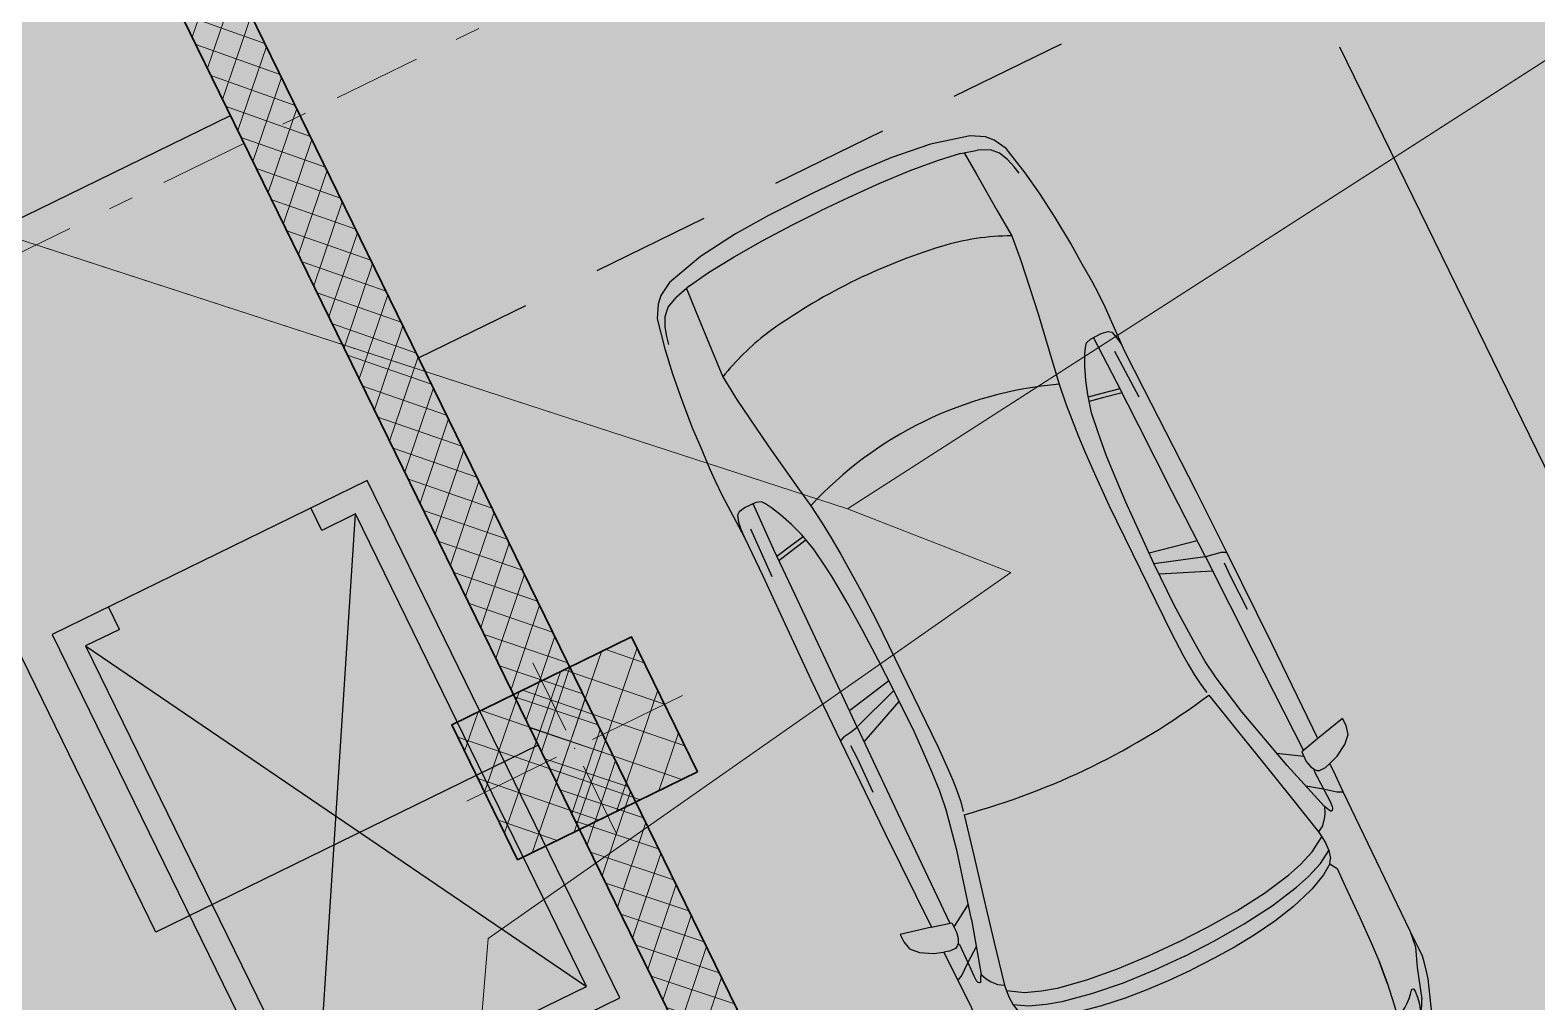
# Model space of a CAD drawing. Header units: metres. Extents: x 7511783 to 7512372, y 4692307 to 4692611.
# Drawn here: x 7511891.03 to 7511897.04, y 4692371.26 to 4692375.14 of the extents above; entities that cross this region are included whole.
import ezdxf

# ---------------------------------------------------------------- set-up
doc = ezdxf.new("R2010")
doc.units = ezdxf.units.M
doc.linetypes.add('Dot & Dashed', pattern=[670.2777624130249, 352.777767181396, -176.388883590699, 0, -141.11111164093])
doc.linetypes.add('Long Dashed', pattern=[793.7499761581425, 476.2499928474427, -317.4999833106998])
for name, color, linetype, lineweight in [('2D Drafting - General_Pen_No__42', 8, 'Continuous', 0), ('A - Fill Zone_Pen_No__102', 254, 'Continuous', 0), ('A - Fill Zone_Pen_No__176', 253, 'Continuous', 0), ('A - Muret', 7, 'Continuous', 0), ('A - Muret_Pen_No__101', 252, 'Continuous', 0), ('A - Muret_Pen_No__7', 7, 'Continuous', 0), ('A - Pllaka Themel_Pen_No__42', 8, 'Continuous', 0), ('A - Shtyllat', 7, 'Continuous', 0), ('A -Polyline_Pen_No__42', 8, 'Continuous', 0), ('A1 - Bodrumi -1', 7, 'Continuous', 0), ('bodrum 1 garazhat projekt', 7, 'Continuous', 0), ('garazhat-netw-amiri - b1', 20, 'Continuous', 0), ('Interior - Furniture _Pen_No__42', 8, 'Continuous', 0), ('Marker - Section', 7, 'Continuous', 0), ('Marker - Section_Pen_No__85', 151, 'Continuous', 0), ('Parc-Kojshi', 251, 'Continuous', 0), ('Structural - Bearing', 7, 'Continuous', 0), ('Structural - Bearing_Pen_No__20', 1, 'Continuous', 0), ('Structural - Bearing_Pen_No__21', 7, 'Continuous', 0), ('vijat rregullim', 1, 'Continuous', 0)]:
    doc.layers.add(name, color=color, linetype=linetype, lineweight=lineweight)
pattern_1 = [(44.99999999999998, (0, 0), (-68.94290863686237, 68.94290863686243), []), (135.0000000000001, (0, 0), (68.94290863686219, 68.94290863686261), [])]

# ---------------------------------------------------------------- blocks, each defined once
blk = doc.blocks.new('Slab_1', base_point=(-1850.000000000003, -20500.83600967443))
at = {"layer": 'A - Pllaka Themel_Pen_No__42', "color": 8, "linetype": 'Continuous', "lineweight": 25, "flags": 128}
blk.add_lwpolyline([(16950.00000000001, -11700.83965125988), (18650.00004897138, -11700.83965125988), (18650.00004897138, -14500.83965125989), (16950.00000000001, -14500.83965125989)], close=True, dxfattribs=at)
blk = doc.blocks.new('Wall_33', base_point=(27149.99549916007, -24950.64074474684))
at = {"layer": 'A - Muret_Pen_No__101', "linetype": 'Continuous', "lineweight": 13}
h = blk.add_hatch(dxfattribs=at)
h.set_pattern_fill('CONCRETE_BLOCK', color=252, style=0, pattern_type=2)
h.set_pattern_definition(pattern_1)
h.paths.add_polyline_path([(26899.99581397649, -24700.63728633086), (27149.9957809956, -24700.64073833176), (27150.00108528967, -19050.40592252639), (26900.00103407541, -19050.40566994095), (26900.00103407541, -19050.45601863696), (27149.99898041107, -19050.45947063786), (27149.99552841018, -19300.45943765698), (26900.00078148998, -19300.45598565608)])
h = blk.add_hatch(dxfattribs=at)
h.set_pattern_fill('CONCRETE_BLOCK', color=252, style=0, pattern_type=2)
h.set_pattern_definition(pattern_1)
h.paths.add_polyline_path([(26899.99551334998, -24950.64048098553), (27149.99551976507, -24950.64074474685), (26899.99551334998, -24950.63731584977)])
at = {"layer": 'A - Muret_Pen_No__7', "color": 7, "linetype": 'Continuous', "lineweight": 35, "flags": 128}
for points in [[(27150.00104184993, -19050.40590479135), (26900.00104185004, -19050.40566994095)], [(27149.99573401045, -24700.64074828263), (27150.00104184993, -19050.40590479135)], [(26900.00080695233, -19300.45604481404), (26899.99573401366, -24700.63722151421)], [(26899.99549916018, -24950.64050989646), (27149.99549916007, -24950.64074474684)]]:
    blk.add_lwpolyline(points, dxfattribs=at)
blk = doc.blocks.new('Column_6', base_point=(-52708.25413540502, 193336.8082159659))
at = {"layer": 'Structural - Bearing', "linetype": 'Continuous', "lineweight": 0}
h = blk.add_hatch(dxfattribs=at)
h.set_pattern_fill('CONCRETE_BLOCK', color=18, style=0, pattern_type=2)
h.set_pattern_definition([(44.99999999999998, (0, 0), (-91.92387818248316, 91.92387818248324), []), (135.0000000000001, (0, 0), (91.9238781824829, 91.92387818248349), [])])
h.paths.add_polyline_path([(-52308.25413540502, 193036.8082159659), (-52308.25413540502, 193636.8082159659), (-53108.25413540502, 193636.8082159659), (-53108.25413540502, 193036.8082159659)])
at = {"layer": 'Structural - Bearing_Pen_No__20', "color": 1, "linetype": 'Continuous', "lineweight": 0}
for p, q in [((-52708.25413540502, 193416.808215966), (-52708.25413540502, 193716.8082159659)), ((-52788.25413540502, 193336.8082159659), (-53188.25413540502, 193336.8082159659)), ((-52628.25413540502, 193336.8082159659), (-52228.25413540503, 193336.8082159659)), ((-52708.25413540502, 193256.8082159659), (-52708.25413540502, 192956.8082159659))]:
    blk.add_line(p, q, dxfattribs=at)
blk.add_point((-52708.25413540502, 193336.8082159659), dxfattribs=at)
at = {"layer": 'Structural - Bearing_Pen_No__21', "color": 7, "linetype": 'Continuous', "lineweight": 35, "flags": 128}
blk.add_lwpolyline([(-52308.25413540502, 193036.8082159659), (-52308.25413540502, 193636.8082159659), (-53108.25413540502, 193636.8082159659), (-53108.25413540502, 193036.8082159659)], close=True, dxfattribs=at)
blk = doc.blocks.new('Car 05 22')
at = {"layer": 'Interior - Furniture _Pen_No__42', "color": 8, "linetype": 'Continuous', "lineweight": 25}
for p, q in [((1961.117547741, 983.221158223), (1928.938242309, 983.221158223)), ((1928.938242309, 983.221158223), (1957.843908175, 858.0544967500001)), ((1996.903176747, 974.9060932165999), (1961.117547741, 983.221158223)), ((2026.89661068, 945.007687052), (1996.903176747, 974.9060932165999)), ((2054.5732194, 897.577022836), (2026.89661068, 945.007687052)), ((-168.2198443133, 844.6061713611999), (-251.752794228, 841.043733947)), ((-78.35772569479998, 850.6357850930001), (-168.2198443133, 844.6061713611999)), ((-24.036324899, 852.2918850640001), (-78.35772569479998, 850.6357850930001)), ((40.3182760438, 852.3336850629998), (-24.036324899, 852.2918850640001)), ((230.8030912739, 845.5192631063), (40.3182760438, 852.3336850629998)), ((165.168377873, 840.275885275), (194.733578306, 844.324685204)), ((194.733578306, 844.324685204), (230.803091274, 845.519263106)), ((400.0158099590001, 847.596806379), (230.8030912739, 845.5192631063)), ((590.7241636140001, 851.6786068920001), (400.0158099590001, 847.596806379)), ((856.5325990199999, 856.169707455), (590.7241636140001, 851.6786068920001)), ((1129.8609284, 858.5331077519999), (856.5325990199999, 856.169707455)), ((1129.8609284, 858.5331077519999), (1120.69723063, 838.160005195)), ((1536.1071561, 860.3802508980001), (1129.8609284, 858.5331077519999)), ((1957.843908175, 858.0544967500001), (1536.1071561, 860.3802508980001)), ((1957.84390817, 858.0544967500001), (1977.22141076, 777.427813481)), ((2067.91700908, 857.6794056350001), (2054.5732194, 897.577022836)), ((2119.91703998, 857.4374531180001), (2067.91700908, 857.6794056350001)), ((2075.28112592, 835.6608695470001), (2067.91700908, 857.6794056350001)), ((2193.165590015, 856.4504063259001), (2119.91703998, 857.4374531180001)), ((2182.27381684, 834.081841238), (2193.16559002, 856.4504063260001)), ((2808.01466132, 852.5547640039999), (2193.165590015, 856.4504063259001)), ((2855.711363900001, 852.6327640009998), (2808.01466132, 852.5547640039999)), ((2808.01466132, 852.5547640039999), (2876.86636504, 843.317264394)), ((2891.44016583, 852.5287640049999), (2855.711363900001, 852.6327640009998)), ((2876.86636504, 843.317264394), (2954.16376923, 813.731165643)), ((2922.51356751, 852.034364026), (2891.44016583, 852.5287640049999)), ((2945.17226874, 849.4061641369999), (2922.51356751, 852.034364026)), ((2989.61447115, 839.6482645490003), (2945.17226874, 849.4061641369999)), ((-585.227090103, 801.027979058), (-706.3378894982, 775.7872218095)), ((-483.1389679684001, 817.2581826864), (-585.227090103, 801.027979058)), ((-372.3345973750002, 830.229933465), (-483.1389679684001, 817.2581826864)), ((-251.752794228, 841.043733947), (-372.3345973750002, 830.229933465)), ((124.560977278, 791.3967861309999), (129.0398444, 820.4687779309999)), ((125.693926866, 743.8968737240001), (124.560977278, 791.3967861309999)), ((129.0398444, 820.4687779309999), (138.886242882, 832.3883788069998)), ((138.886242882, 832.3883788069998), (165.168377873, 840.275885275)), ((210.873013229, 809.2317387879999), (418.0703055720001, 816.1926024380003)), ((1115.14443198, 808.948201529), (1108.59023357, 773.98329714)), ((1119.51383092, 833.2672045809999), (1115.14443198, 808.948201529)), ((1120.16623076, 836.3248049650001), (1119.51383092, 833.2672045809999)), ((1120.69723063, 838.160005195), (1120.16623076, 836.3248049650001)), ((1162.63563846, 830.4777734580001), (1220.13025657, 829.0713745190002)), ((1220.13025657, 829.0713745190002), (1369.65750367, 831.489072695)), ((1537.61805657, 780.025611521), (1974.99295641, 786.0764425990001)), ((2019.59119012, 777.427813481), (2044.48611622, 783.069509224)), ((2044.48611622, 783.069509224), (2063.35562216, 792.2740022800001)), ((2063.35562216, 792.2740022800001), (2070.42572439, 799.8521965630001)), ((2068.68333559, 787.696981005), (2065.39356605, 794.4584027669999)), ((2068.68333559, 787.696981005), (2148.02030692, 790.4828861469999)), ((2070.42572439, 799.8521965630001), (2075.2191259, 809.3983893609999)), ((2075.2191259, 809.3983893609999), (2075.28112592, 835.6608695470001)), ((2106.51930118, 732.1586113790001), (2148.02030692, 790.4828861469999)), ((2148.02030692, 790.4828861469999), (2166.81146925, 813.814537484)), ((2148.02030692, 790.4828861469999), (2205.61920777, 792.204186117)), ((2166.81146925, 813.814537484), (2182.27381684, 834.081841238)), ((2205.61920777, 792.204186117), (2227.21980808, 791.0038861380001)), ((2227.21980808, 791.0038861380001), (2232.61990816, 790.029986155)), ((2232.61990816, 790.029986155), (2237.93539134, 787.2871225249999)), ((2240.81890828, 784.03918626), (2237.93539134, 787.2871225249999)), ((2240.85090828, 780.5209863219999), (2240.81890828, 784.03918626)), ((2904.11849592, 832.8863289209997), (2905.06820589, 832.8379901159999)), ((2954.16376923, 813.731165643), (3075.78877375, 774.6896785450001)), ((3013.55027244, 833.064864827), (2989.61447115, 839.6482645490003)), ((3154.26138006, 782.5577669589998), (3013.55027244, 833.064864827)), ((3235.883818752, 747.6101556219), (3154.26138006, 782.5577669589998)), ((-757.6903274910002, 747.022066986), (-784.8200333720001, 721.8124613509999)), ((-706.3378894982, 775.7872218095), (-757.6903274910002, 747.022066986)), ((-701.0941271610001, 743.2591195180001), (-729.425104913, 716.3992494200002)), ((-664.8727541800001, 760.961322365), (-701.0941271610001, 743.2591195180001)), ((-626.571782751, 772.4860242179999), (-664.8727541800001, 760.961322365)), ((-594.8871138119998, 778.4895580349998), (-626.571782751, 772.4860242179999)), ((327.3887276080001, 761.920895626), (125.394377448, 756.455747737)), ((132.429139117, 722.8048827370001), (125.693926866, 743.8968737240001)), ((146.670770152, 710.6062742990001), (132.429139117, 722.8048827370001)), ((521.9507803269998, 764.6728959719999), (327.3887276080001, 761.920895626)), ((355.2943663540001, 762.315609428), (339.1227247570001, 683.1192857359999)), ((373.4006373970002, 762.5717151969999), (357.2289958010001, 683.375391506)), ((813.627009446, 769.327996556), (521.9507803269998, 764.6728959719999)), ((1108.59023357, 773.98329714), (813.627009446, 769.327996556)), ((1036.25651944, 772.8416796290002), (996.5002997029998, 578.7916468290002)), ((1041.96657906, 578.0240872360001), (1107.56627095, 773.967136299)), ((1173.32542975, 774.895061201), (1090.33970038, 577.89253068)), ((1108.59023357, 773.98329714), (1537.61805657, 780.025947399)), ((1939.15395607, 686.22492547), (1995.917261, 777.427813481)), ((1977.22141076, 777.427813481), (2019.59119012, 777.427813481)), ((2000.39650233, 701.591770694), (2213.53100788, 762.9814866290001)), ((2226.59190807, 769.8777067159999), (2213.53100788, 762.9814866290001)), ((2213.53100788, 762.9814866290001), (2238.34670825, 752.240186817)), ((2234.36910819, 773.9630864369999), (2226.59190807, 769.8828865080001)), ((2238.46067648, 776.864360243), (2234.36910819, 773.9630864369999)), ((2238.34670825, 752.240186817), (2258.53170854, 739.717487037)), ((2238.46067648, 776.864360243), (2240.85090828, 780.5209863219999)), ((2258.53170854, 739.717487037), (2269.0398087, 731.086787188)), ((2269.0398087, 731.086787188), (2278.83550884, 721.965087348)), ((3022.47491973, 758.305686711), (3023.66221975, 762.4851866380001)), ((3024.49924208, 753.7186598590001), (3022.47491973, 758.305686711)), ((3023.66221975, 762.4851866380001), (3034.64521991, 765.0503865930001)), ((3037.91041996, 743.452886971), (3024.49924208, 753.7186598590001)), ((3034.64521991, 765.0503865930001), (3046.93432009, 763.817386614)), ((3050.61522015, 730.6688871950001), (3037.91041996, 743.452886971)), ((3046.93432009, 763.817386614), (3060.9451203, 762.9292866300001)), ((3064.50712035, 714.6457874760001), (3050.61522015, 730.6688871950001)), ((3060.9451203, 762.9292866300001), (3089.85712072, 757.3861867269998)), ((3100.48402088, 763.1120866269999), (3075.78877375, 774.6896785450001)), ((3089.85712072, 757.3861867269998), (3108.43932099, 751.4304868319999)), ((3114.13862108, 753.3111867989999), (3100.48402088, 763.1120866269999)), ((3108.43932099, 751.4304868319999), (3122.8656212, 746.4359869189999)), ((3122.8656212, 746.4359869189999), (3114.13862108, 753.3111867989999)), ((3170.0706946, 726.5554905960001), (3122.8656212, 746.4359869189999)), ((3211.69204952, 701.0151137130001), (3170.0706946, 726.5554905960001)), ((3269.07948628, 728.3294692490001), (3235.883818752, 747.6101556219)), ((3298.56678787, 705.6390702070001), (3269.07948628, 728.3294692490001)), ((-815.0478655078, 667.7598955197002), (-855.0523550635, 511.0116477078998)), ((-784.8200333720001, 721.8124613509999), (-815.0478655078, 667.7598955197002)), ((-768.2719792499998, 602.2788720830002), (-750.577082573, 669.7773949330001)), ((-729.425104913, 716.3992494200002), (-750.577082573, 669.7773949330001)), ((171.252864179, 696.6287725440001), (146.670770152, 710.6062742990001)), ((212.566754139, 676.5412700230002), (171.252864179, 696.6287725440001)), ((266.3151410770001, 654.566867265), (212.566754139, 676.5412700230002)), ((339.1227247570001, 683.1192857359999), (329.5580559370001, 633.8673348859999)), ((357.2289958010001, 683.375391506), (346.76505809, 629.492778784)), ((2000.39650233, 701.591770694), (1730.35620914, 633.8338533080002)), ((2122.045506540001, 659.9572884350001), (2293.79610906, 697.6509877739999)), ((2278.83550884, 721.965087348), (2293.79610906, 697.6509877739999)), ((2293.79610906, 697.6509877739999), (2317.1870094, 700.7385877199999)), ((2293.79610906, 697.6386630720001), (2293.79610906, 697.6509877739999)), ((2317.1870094, 700.7385877199999), (2345.74280982, 702.7498876850001)), ((2355.134199750001, 639.912801441), (2317.1870094, 700.7385877199999)), ((2345.74280982, 702.7498876850001), (2378.929310310001, 702.0184876970001)), ((2410.10490185, 649.1086815510001), (2378.929310310001, 702.0184876970001)), ((2378.929310310001, 702.0184876970001), (2410.57231077, 694.2028878339999)), ((2410.57231077, 694.2028878339999), (2410.58631694, 694.1782473540001)), ((2428.73881104, 681.7061880529999), (2410.57231077, 694.2028878339999)), ((2428.73881104, 681.7061880529999), (2457.25830016, 700.035535323)), ((2428.77597173, 681.700745325), (2428.73881104, 681.7061880529999)), ((2428.77597173, 681.700745325), (2456.66545813, 639.8418234830003)), ((2457.25830016, 700.035535323), (2535.4819126, 697.9905877680001)), ((2535.422612600001, 697.9916562040003), (2673.21491462, 695.5089878119999)), ((2535.46586986, 697.9894090810001), (2535.4819126, 697.988971943)), ((2673.21491462, 695.5089878119999), (2787.200816290001, 691.4809878819998)), ((2787.200816290001, 691.4809878819998), (2868.415817480001, 687.223087957)), ((2868.395882330001, 687.22488671), (2959.72331881, 678.984388101)), ((2959.72331881, 678.984388101), (2868.415817480001, 687.1969879569999)), ((2959.72331881, 678.984388101), (3047.2313201, 666.2002883250001)), ((3047.20992906, 666.2041971140001), (3100.00912087, 656.556188494)), ((3076.97452053, 697.807687771), (3064.50712035, 714.6457874760001)), ((3100.00912087, 656.556188494), (3076.97452053, 697.807687771)), ((3254.25934432, 663.1775183300001), (3211.69204952, 701.0151137130001)), ((3301.867263790001, 602.80900872), (3254.25934432, 663.1775183300001)), ((3337.33388997, 663.3806719909999), (3298.56678787, 705.6390702070001)), ((3374.49419199, 603.583974516), (3337.33388997, 663.3806719909999)), ((-768.2719792499998, 602.2788720830002), (-782.764796709, 510.0106247469999)), ((-764.3441764490001, 617.261773195), (-665.728145997, 623.9546285630003)), ((-665.728145997, 623.9546285630003), (-500.877431885, 634.180288886)), ((-500.877431885, 634.180288886), (-383.0238853850001, 641.9613403830001)), ((-383.0238853850001, 641.9613403830001), (-274.220886173, 631.318400078)), ((-274.220886173, 631.318400078), (-56.404854203, 600.536895199)), ((319.4903281550001, 636.426864989), (266.3151410770001, 654.566867265)), ((392.7088835140001, 617.8124267930001), (319.4903281550001, 636.426864989)), ((474.8166917820001, 607.1053878569999), (392.7088835140001, 617.8124267930001)), ((521.3449804749999, 601.6186871690002), (474.8166917820001, 607.1053878569999)), ((1730.35620914, 633.8338533080002), (1562.00595611, 600.596478384)), ((1779.61280153, 581.7538898049997), (1952.84760406, 621.338789111)), ((1952.84760406, 621.338789111), (2122.045506540001, 659.9572884350001)), ((2379.77420337, 575.387091212), (2355.13301598, 639.9159014410001)), ((2436.02871163, 583.2244924540001), (2410.10490185, 649.1086815510001)), ((2456.66545813, 639.8418234830003), (2487.236391870001, 574.2621729599999)), ((3152.92075342, 553.873393456), (3100.00912087, 656.556188494)), ((3301.867263790001, 602.80900872), (3346.015513130001, 501.4217980699999)), ((3418.40079436, 512.7439783509999), (3374.49419199, 603.583974516)), ((-56.404854203, 600.536895199), (145.941775497, 566.5900898169999)), ((145.941775497, 566.5900898169999), (233.261172115, 552.312592089)), ((233.261172115, 552.312592089), (315.3092800730001, 541.359190513)), ((569.9935686519999, 596.8381865689998), (521.3449804749999, 601.6186871690002)), ((652.59274858, 590.9845858339997), (569.9935686519999, 596.8381865689998)), ((772.8388193580001, 584.9903850819998), (652.59274858, 590.9845858339997)), ((907.2666866909999, 580.298084493), (772.8388193580001, 584.9903850819998)), ((1041.96657906, 578.0240872360001), (907.2666866909999, 580.298084493)), ((1227.79815085, 577.5186957939999), (1041.96657906, 578.0240872360001)), ((1316.09897866, 580.475793563), (1227.79815085, 577.5186957939999)), ((1403.02450604, 584.4121905939998), (1316.09897866, 580.475793563)), ((1483.8761315, 590.1361862749999), (1403.02450604, 584.4121905939998)), ((1562.00595611, 600.596478384), (1483.8761315, 590.1361862749999)), ((1610.72419049, 544.0665862469999), (1779.61280153, 581.7538898049997)), ((2397.334105950001, 514.2584815219999), (2379.77250853, 575.3929912130001)), ((2453.63941421, 521.616582688), (2436.02871163, 583.2244924540001)), ((2487.236391870001, 574.2621729599999), (2491.79934275, 562.0052962960001)), ((2491.79994982, 562.0052962960001), (2517.90263133, 477.034766618)), ((3189.62073735, 475.569766106), (3152.92075342, 553.873393456)), ((-855.0523550635, 511.0116477078998), (-874.6778528530002, 344.9579771100001)), ((-782.7621654889999, 510.027376359), (-794.5333543099999, 390.6265818930001)), ((315.2936019620001, 541.3606176840001), (384.2945810830001, 535.0794906230001)), ((384.2815104790001, 535.080362318), (454.174320738, 530.4191213629999)), ((454.170282107, 530.4193907049998), (526.242583163, 526.2868907769997)), ((526.2331313149998, 526.2873073839999), (627.7018846490002, 521.814890855)), ((627.698546207, 521.8149872519999), (756.75876515, 518.0884218199999)), ((756.75876515, 518.0884218199999), (1322.62824821, 518.052230308)), ((1322.62824821, 518.052230308), (1420.49779626, 521.652890858)), ((1420.49066257, 521.652523245), (1466.64156934, 524.030772681)), ((1466.62639694, 524.0299908169999), (1510.87647584, 527.594696836)), ((1510.85529759, 527.5929907539999), (1554.25309822, 533.0576906580001)), ((1554.25309822, 533.0576906580001), (1596.82961355, 540.969674969)), ((1597.28918852, 541.1774857889999), (1596.65116701, 540.8889849259999)), ((2419.31580918, 395.7362626700001), (2397.33316008, 514.2635815229997)), ((2477.61661773, 401.0764635800001), (2453.63941421, 521.616582688)), ((3346.015513130001, 501.4217980699999), (3374.297465860001, 419.557472908)), ((3457.47689648, 393.0984834030001), (3418.40079436, 512.7439783509999)), ((2517.90263133, 477.034766618), (2537.54372273, 384.0810341510001)), ((3199.39883308, 466.7584630290001), (3189.62073735, 475.569766106)), ((3220.69886845, 454.388540188), (3199.39883308, 466.7584630290001)), ((3256.10680826, 439.2417534179999), (3220.67662376, 454.4014587129999)), ((3288.390194130001, 425.101248479), (3256.10680826, 439.2417534179999)), ((3319.36158057, 408.41284265), (3288.390194130001, 425.101248479)), ((-794.5333543099999, 390.6265818930001), (-802.4328468090001, 258.715288008)), ((2433.73206705, 266.091642182), (2419.31580918, 395.7362626700001)), ((2493.88922012, 269.050242651), (2477.61661773, 401.0764635800001)), ((2537.54372273, 384.0810341510001), (2551.45611664, 285.6281997640001)), ((3353.46269085, 384.2512837760001), (3319.36158057, 408.41284265)), ((3321.23357975, 370.497229407), (3320.99727986, 362.132926485)), ((3320.99727986, 362.132926485), (3338.31527228, 276.8564967000001)), ((3324.654278260001, 377.297531782), (3321.23357975, 370.497229407)), ((3328.30797666, 379.591332583), (3324.654278260001, 377.297531782)), ((3338.468372210001, 379.4523325350001), (3328.30797666, 379.591332583)), ((3363.640761200001, 357.811724976), (3338.468372210001, 379.4523325350001)), ((3377.182392130001, 359.9734848010001), (3353.46269085, 384.2512837760001)), ((3391.09039087, 344.247647689), (3374.297465860001, 419.557472908)), ((3468.34279707, 330.9338860280001), (3457.47689648, 393.0984834030001)), ((-874.6778528530002, 344.9579771100001), (-882.944054645, 194.680643518)), ((3396.66521323, 315.8049103040001), (3363.640761200001, 357.811724976)), ((3391.09039087, 344.247647689), (3377.182392130001, 359.9734848010001)), ((3408.0703938, 289.3779877820001), (3396.66521323, 315.8049103040001)), ((3474.4914974, 263.721088865), (3468.34279707, 330.9338860280001)), ((-802.4328468090001, 258.715288008), (-806.8131426489999, 124.936494209)), ((2441.61713002, 131.955220918), (2433.73181129, 266.093942182)), ((2503.10292147, 133.173421111), (2493.88922012, 269.050242651)), ((2551.45611664, 285.6281997640001), (2559.71041303, 193.693567653)), ((3338.31527228, 276.8564967000001), (3351.882966340001, 172.661960307)), ((3408.0703938, 289.3779877820001), (3413.77629411, 267.259988716)), ((3413.77548775, 267.2641933500001), (3418.45445829, 242.866384828)), ((3418.452194370001, 242.878189745), (3424.044894670001, 200.723791525)), ((3478.33319761, 199.917191559), (3474.4914974, 263.721088865)), ((-882.944054645, 194.680643518), (-885.3767076889999, 0)), ((2559.71041303, 193.693567653), (2564.38081099, 101.185635342)), ((3424.044894670001, 200.723791525), (3427.72848251, 152.023715234)), ((3479.35651311, 164.9481933352), (3478.33319761, 199.917191559)), ((-806.8131426489999, 124.936494209), (-808.0470753050001, 0)), ((2444.0197128, -0.0273000043277), (2441.61701245, 131.957220918)), ((2506.01959488, -3.86e-13), (2503.10292147, 133.173421111)), ((3351.882966340001, 172.661960307), (3358.343763510001, 75.87012649980001)), ((3432.36383112, 39.98011396419999), (3427.72848251, 152.023715234)), ((3489.519598210001, 164.9481933352), (3479.35651311, 164.9481933352)), ((3489.519598210001, -164.9481933352), (3489.519598210001, 164.9481933352)), ((2564.38081099, 101.185635342), (2566.01761027, -0.00610000213065)), ((3353.95786543, 27.8932505984), (3358.343763510001, 75.87012649980001)), ((-885.3767076889999, 0), (-882.944054645, -194.680643518)), ((-806.8131426489999, -124.936494209), (-808.0470753050001, 1.477e-13)), ((2444.0197128, 0.0273000043271), (2441.61701245, -131.957220918)), ((2564.38081099, -101.185635342), (2566.01761027, 0.00610000212997)), ((3353.95786543, 27.8932505984), (3353.95786543, -0.7649002671629999)), ((3353.95786543, -27.8932505984), (3353.95786543, 0.7649002671619999)), ((3370.89075802, 11.74110410089999), (3370.32315827, -0.7649002671629999)), ((3370.89075802, -11.74110410089999), (3370.32315827, 0.7649002671619999)), ((3372.49235732, 23.6550082622), (3370.89075802, 11.74110410089999)), ((3376.267285060001, 38.99395092400001), (3372.49235732, 23.6550082622)), ((3381.98685317, 46.5714162664), (3376.267285060001, 38.99395092400001)), ((3386.21005132, 48.3522168884), (3381.98685317, 46.5714162664)), ((3386.21005132, 48.3522168884), (3394.28954778, 48.3522168884)), ((3398.51284593, 46.5714162664), (3394.28954778, 48.3522168884)), ((3404.23226311, 38.99375151340001), (3398.51284593, 46.5714162664)), ((3404.23226311, 38.99375151340001), (3408.00714178, 23.6550082622)), ((3408.00714178, 23.6550082622), (3409.766541010001, 8.055102813469999)), ((3409.766541010001, 8.055102813469999), (3409.766541010001, -4.961e-13)), ((3431.76949509, 57.3729975776), (3431.76949509, 56.7710829698)), ((3432.04453126, -0.0109000038072), (3432.36383112, 39.98011396419999)), ((3432.04453126, 0.0109000038063), (3432.36383112, -39.98011396419999)), ((2506.01959488, -2.78e-13), (2503.10292147, -133.173421111)), ((3353.95786543, -27.8932505984), (3358.343763510001, -75.87012649980001)), ((3372.49235732, -23.6550082622), (3370.89075802, -11.74110410089999)), ((3376.267285060001, -38.99395092400001), (3372.49235732, -23.6550082622)), ((3381.98685317, -46.5714162664), (3376.267285060001, -38.99395092400001)), ((3386.21005132, -48.3522168884), (3381.98685317, -46.5714162664)), ((3386.21005132, -48.3522168884), (3394.28954778, -48.3522168884)), ((3398.51284593, -46.5714162664), (3394.28954778, -48.3522168884)), ((3404.23226311, -38.99375151340001), (3398.51284593, -46.5714162664)), ((3404.23226311, -38.99375151340001), (3408.00714178, -23.6550082622)), ((3408.00714178, -23.6550082622), (3409.766541010001, -8.055102813469999)), ((3409.766541010001, -8.055102813469999), (3409.766541010001, -3.892e-13)), ((3432.36383112, -39.98011396419999), (3427.72848251, -152.023715234)), ((3431.76949509, -57.3729975776), (3431.76949509, -56.7710829698)), ((2559.71041303, -193.693567653), (2564.38081099, -101.185635342)), ((3351.882966340001, -172.661960307), (3358.343763510001, -75.87012649980001)), ((-802.4328468090001, -258.715288008), (-806.8131426489999, -124.936494209)), ((2441.61713002, -131.955220918), (2433.73181129, -266.093942182)), ((2503.10292147, -133.173421111), (2493.88922012, -269.050242651)), ((3338.31527228, -276.8564967000001), (3351.882966340001, -172.661960307)), ((3424.044894670001, -200.723791525), (3427.72848251, -152.023715234)), ((3478.33319761, -199.917191559), (3479.35651311, -164.9481933352)), ((3479.35651311, -164.9481933352), (3489.519598210001, -164.9481933352)), ((-882.944054645, -194.680643518), (-874.6778528530002, -344.9579771100001)), ((2551.45611664, -285.6281997640001), (2559.71041303, -193.693567653)), ((3418.452194370001, -242.878189745), (3424.044894670001, -200.723791525)), ((3474.4914974, -263.721088865), (3478.33319761, -199.917191559)), ((-794.5333543099999, -390.6265818930001), (-802.4328468090001, -258.715288008)), ((2433.73206705, -266.091642182), (2419.31580918, -395.7362626700001)), ((2493.88922012, -269.050242651), (2477.61661773, -401.0764635800001)), ((2537.54372273, -384.0810341510001), (2551.45611664, -285.6281997640001)), ((3320.99727986, -362.132926485), (3338.31527228, -276.8564967000001)), ((3408.0703938, -289.3779877820001), (3396.66521323, -315.8049103040001)), ((3408.0703938, -289.3779877820001), (3413.77629411, -267.259988716)), ((3413.77548775, -267.2641933500001), (3418.45445829, -242.866384828)), ((3468.34279707, -330.9338860280001), (3474.4914974, -263.721088865)), ((-874.6778528530002, -344.9579771100001), (-855.0523550635, -511.0116477078998)), ((3363.640761200001, -357.811724976), (3338.468372210001, -379.4523325350001)), ((3377.182392130001, -359.9734848010001), (3353.46269085, -384.2512837760001)), ((3396.66521323, -315.8049103040001), (3363.640761200001, -357.811724976)), ((3391.09039087, -344.247647689), (3374.297465860001, -419.557472908)), ((3391.09039087, -344.247647689), (3377.182392130001, -359.9734848010001)), ((3457.47689648, -393.0984834030001), (3468.34279707, -330.9338860280001)), ((-782.7621654889999, -510.027376359), (-794.5333543099999, -390.6265818930001)), ((2419.31580918, -395.7362626700001), (2397.33316008, -514.2635815229997)), ((2477.61661773, -401.0764635800001), (2453.63941421, -521.616582688)), ((2517.90263133, -477.034766618), (2537.54372273, -384.0810341510001)), ((3319.36158057, -408.41284265), (3288.390194130001, -425.101248479)), ((3353.46269085, -384.2512837760001), (3319.36158057, -408.41284265)), ((3321.23357975, -370.497229407), (3320.99727986, -362.132926485)), ((3324.654278260001, -377.297531782), (3321.23357975, -370.497229407)), ((3328.30797666, -379.591332583), (3324.654278260001, -377.297531782)), ((3338.468372210001, -379.4523325350001), (3328.30797666, -379.591332583)), ((3346.015513130001, -501.4217980699999), (3374.297465860001, -419.557472908)), ((3418.40079436, -512.7439783509999), (3457.47689648, -393.0984834030001)), ((2491.79994982, -562.0052962960001), (2517.90263133, -477.034766618)), ((3189.62073735, -475.569766106), (3152.92075342, -553.873393456)), ((3199.39883308, -466.7584630290001), (3189.62073735, -475.569766106)), ((3220.69886845, -454.388540188), (3199.39883308, -466.7584630290001)), ((3256.10680826, -439.2417534179999), (3220.67662376, -454.4014587129999)), ((3288.390194130001, -425.101248479), (3256.10680826, -439.2417534179999)), ((-855.0523550635, -511.0116477078998), (-815.0478655078, -667.7598955197002)), ((-768.2719792499998, -602.2788720830002), (-782.764796709, -510.0106247469999)), ((233.261172115, -552.312592089), (315.3092800730001, -541.359190513)), ((315.2936019620001, -541.3606176840001), (384.2945810830001, -535.0794906230001)), ((384.2815104790001, -535.080362318), (454.174320738, -530.4191213629999)), ((454.170282107, -530.4193907049998), (526.242583163, -526.2868907769997)), ((526.2331313149998, -526.2873073839999), (627.7018846490002, -521.814890855)), ((627.698546207, -521.8149872519999), (756.75876515, -518.0884218199999)), ((756.75876515, -518.0884218199999), (1322.62824821, -518.052230308)), ((1322.62824821, -518.052230308), (1420.49779626, -521.652890858)), ((1420.49066257, -521.652523245), (1466.64156934, -524.030772681)), ((1466.62639694, -524.0299908169999), (1510.87647584, -527.594696836)), ((1510.85529759, -527.5929907539999), (1554.25309822, -533.0576906580001)), ((1554.25309822, -533.0576906580001), (1596.82961355, -540.969674969)), ((1597.28918852, -541.1774857889999), (1596.65116701, -540.8889849259999)), ((2397.334105950001, -514.2584815219999), (2379.77250853, -575.3929912130001)), ((2453.63941421, -521.616582688), (2436.02871163, -583.2244924540001)), ((3301.867263790001, -602.80900872), (3346.015513130001, -501.4217980699999)), ((3374.49419199, -603.583974516), (3418.40079436, -512.7439783509999)), ((-274.220886173, -631.318400078), (-56.404854203, -600.536895199)), ((-56.404854203, -600.536895199), (145.941775497, -566.5900898169999)), ((145.941775497, -566.5900898169999), (233.261172115, -552.312592089)), ((521.3449804749999, -601.6186871690002), (474.8166917820001, -607.1053878569999)), ((569.9935686519999, -596.8381865689998), (521.3449804749999, -601.6186871690002)), ((652.59274858, -590.9845858339997), (569.9935686519999, -596.8381865689998)), ((772.8388193580001, -584.9903850819998), (652.59274858, -590.9845858339997)), ((907.2666866909999, -580.298084493), (772.8388193580001, -584.9903850819998)), ((1041.96657906, -578.0240872360001), (907.2666866909999, -580.298084493)), ((1036.25651944, -772.8416796290002), (996.5002997029998, -578.7916468290002)), ((1227.79815085, -577.5186957939999), (1041.96657906, -578.0240872360001)), ((1041.96657906, -578.0240872360001), (1107.56627095, -773.967136299)), ((1173.32542975, -774.895061201), (1090.33970038, -577.89253068)), ((1316.09897866, -580.475793563), (1227.79815085, -577.5186957939999)), ((1403.02450604, -584.4121905939998), (1316.09897866, -580.475793563)), ((1483.8761315, -590.1361862749999), (1403.02450604, -584.4121905939998)), ((1562.00595611, -600.596478384), (1483.8761315, -590.1361862749999)), ((1730.35620914, -633.8338533080002), (1562.00595611, -600.596478384)), ((1610.72419049, -544.0665862469999), (1779.61280153, -581.7538898049997)), ((1779.61280153, -581.7538898049997), (1952.84760406, -621.338789111)), ((2379.77420337, -575.387091212), (2355.13301598, -639.9159014410001)), ((2436.02871163, -583.2244924540001), (2410.10490185, -649.1086815510001)), ((2456.66545813, -639.8418234830003), (2487.236391870001, -574.2621729599999)), ((2487.236391870001, -574.2621729599999), (2491.79934275, -562.0052962960001)), ((3152.92075342, -553.873393456), (3100.00912087, -656.556188494)), ((-768.2719792499998, -602.2788720830002), (-750.577082573, -669.7773949330001)), ((-764.3441764490001, -617.261773195), (-665.728145997, -623.9546285630003)), ((-665.728145997, -623.9546285630003), (-500.877431885, -634.180288886)), ((-500.877431885, -634.180288886), (-383.0238853850001, -641.9613403830001)), ((-383.0238853850001, -641.9613403830001), (-274.220886173, -631.318400078)), ((266.3151410770001, -654.566867265), (212.566754139, -676.5412700230002)), ((319.4903281550001, -636.426864989), (266.3151410770001, -654.566867265)), ((392.7088835140001, -617.8124267930001), (319.4903281550001, -636.426864989)), ((339.1227247570001, -683.1192857359999), (329.5580559370001, -633.8673348859999)), ((357.2289958010001, -683.375391506), (346.76505809, -629.492778784)), ((474.8166917820001, -607.1053878569999), (392.7088835140001, -617.8124267930001)), ((2000.39650233, -701.591770694), (1730.35620914, -633.8338533080002)), ((1952.84760406, -621.338789111), (2122.045506540001, -659.9572884350001)), ((2122.045506540001, -659.9572884350001), (2293.79610906, -697.6509877739999)), ((2355.134199750001, -639.912801441), (2317.1870094, -700.7385877199999)), ((2410.10490185, -649.1086815510001), (2378.929310310001, -702.0184876970001)), ((2428.77597173, -681.700745325), (2456.66545813, -639.8418234830003)), ((3047.20992906, -666.2041971140001), (3100.00912087, -656.556188494)), ((3100.00912087, -656.556188494), (3076.97452053, -697.807687771)), ((3301.867263790001, -602.80900872), (3254.25934432, -663.1775183300001)), ((3337.33388997, -663.3806719909999), (3374.49419199, -603.583974516)), ((-815.0478655078, -667.7598955197002), (-784.8200333720001, -721.8124613509999)), ((-784.8200333720001, -721.8124613509999), (-757.6903274910002, -747.022066986)), ((-729.425104913, -716.3992494200002), (-750.577082573, -669.7773949330001)), ((-701.0941271610001, -743.2591195180001), (-729.425104913, -716.3992494200002)), ((146.670770152, -710.6062742990001), (132.429139117, -722.8048827370001)), ((171.252864179, -696.6287725440001), (146.670770152, -710.6062742990001)), ((212.566754139, -676.5412700230002), (171.252864179, -696.6287725440001)), ((355.2943663540001, -762.315609428), (339.1227247570001, -683.1192857359999)), ((373.4006373970002, -762.5717151969999), (357.2289958010001, -683.375391506)), ((1939.15395607, -686.22492547), (1995.917261, -777.427813481)), ((2000.39650233, -701.591770694), (2213.53100788, -762.9814866290001)), ((2269.0398087, -731.086787188), (2278.83550884, -721.965087348)), ((2278.83550884, -721.965087348), (2293.79610906, -697.6509877739999)), ((2293.79610906, -697.6386630720001), (2293.79610906, -697.6509877739999)), ((2293.79610906, -697.6509877739999), (2317.1870094, -700.7385877199999)), ((2317.1870094, -700.7385877199999), (2345.74280982, -702.7498876850001)), ((2345.74280982, -702.7498876850001), (2378.929310310001, -702.0184876970001)), ((2378.929310310001, -702.0184876970001), (2410.57231077, -694.2028878339999)), ((2428.73881104, -681.7061880529999), (2410.57231077, -694.2028878339999)), ((2410.57231077, -694.2028878339999), (2410.58631694, -694.1782473540001)), ((2428.77597173, -681.700745325), (2428.73881104, -681.7061880529999)), ((2428.73881104, -681.7061880529999), (2457.25830016, -700.035535323)), ((2457.25830016, -700.035535323), (2535.4819126, -697.9905877680001)), ((2535.422612600001, -697.9916562040003), (2673.21491462, -695.5089878119999)), ((2535.46586986, -697.9894090810001), (2535.4819126, -697.988971943)), ((2673.21491462, -695.5089878119999), (2787.200816290001, -691.4809878819998)), ((2787.200816290001, -691.4809878819998), (2868.415817480001, -687.223087957)), ((2868.395882330001, -687.22488671), (2959.72331881, -678.984388101)), ((2959.72331881, -678.984388101), (2868.415817480001, -687.1969879569999)), ((2959.72331881, -678.984388101), (3047.2313201, -666.2002883250001)), ((3064.50712035, -714.6457874760001), (3050.61522015, -730.6688871950001)), ((3076.97452053, -697.807687771), (3064.50712035, -714.6457874760001)), ((3211.69204952, -701.0151137130001), (3170.0706946, -726.5554905960001)), ((3254.25934432, -663.1775183300001), (3211.69204952, -701.0151137130001)), ((3269.07948628, -728.3294692490001), (3298.56678787, -705.6390702070001)), ((3298.56678787, -705.6390702070001), (3337.33388997, -663.3806719909999)), ((-757.6903274910002, -747.022066986), (-706.3378894982, -775.7872218095)), ((-706.3378894982, -775.7872218095), (-585.227090103, -801.027979058)), ((-664.8727541800001, -760.961322365), (-701.0941271610001, -743.2591195180001)), ((-626.571782751, -772.4860242179999), (-664.8727541800001, -760.961322365)), ((-594.8871138119998, -778.4895580349998), (-626.571782751, -772.4860242179999)), ((125.693926866, -743.8968737240001), (124.560977278, -791.3967861309999)), ((327.3887276080001, -761.920895626), (125.394377448, -756.455747737)), ((132.429139117, -722.8048827370001), (125.693926866, -743.8968737240001)), ((521.9507803269998, -764.6728959719999), (327.3887276080001, -761.920895626)), ((813.627009446, -769.327996556), (521.9507803269998, -764.6728959719999)), ((1108.59023357, -773.98329714), (813.627009446, -769.327996556)), ((1108.59023357, -773.98329714), (1537.61805657, -780.025947399)), ((1115.14443198, -808.948201529), (1108.59023357, -773.98329714)), ((1537.61805657, -780.025611521), (1974.99295641, -786.0764425990001)), ((1957.84390817, -858.0544967500001), (1977.22141076, -777.427813481)), ((1977.22141076, -777.427813481), (2019.59119012, -777.427813481)), ((2019.59119012, -777.427813481), (2044.48611622, -783.069509224)), ((2106.51930118, -732.1586113790001), (2148.02030692, -790.4828861469999)), ((2213.53100788, -762.9814866290001), (2238.34670825, -752.240186817)), ((2226.59190807, -769.8777067159999), (2213.53100788, -762.9814866290001)), ((2234.36910819, -773.9630864369999), (2226.59190807, -769.8828865080001)), ((2238.46067648, -776.864360243), (2234.36910819, -773.9630864369999)), ((2238.34670825, -752.240186817), (2258.53170854, -739.717487037)), ((2238.46067648, -776.864360243), (2240.85090828, -780.5209863219999)), ((2240.85090828, -780.5209863219999), (2240.81890828, -784.03918626)), ((2258.53170854, -739.717487037), (2269.0398087, -731.086787188)), ((2954.16376923, -813.731165643), (3075.78877375, -774.6896785450001)), ((3024.49924208, -753.7186598590001), (3022.47491973, -758.305686711)), ((3022.47491973, -758.305686711), (3023.66221975, -762.4851866380001)), ((3023.66221975, -762.4851866380001), (3034.64521991, -765.0503865930001)), ((3037.91041996, -743.452886971), (3024.49924208, -753.7186598590001)), ((3034.64521991, -765.0503865930001), (3046.93432009, -763.817386614)), ((3050.61522015, -730.6688871950001), (3037.91041996, -743.452886971)), ((3046.93432009, -763.817386614), (3060.9451203, -762.9292866300001)), ((3060.9451203, -762.9292866300001), (3089.85712072, -757.3861867269998)), ((3100.48402088, -763.1120866269999), (3075.78877375, -774.6896785450001)), ((3089.85712072, -757.3861867269998), (3108.43932099, -751.4304868319999)), ((3114.13862108, -753.3111867989999), (3100.48402088, -763.1120866269999)), ((3108.43932099, -751.4304868319999), (3122.8656212, -746.4359869189999)), ((3122.8656212, -746.4359869189999), (3114.13862108, -753.3111867989999)), ((3170.0706946, -726.5554905960001), (3122.8656212, -746.4359869189999)), ((3154.26138006, -782.5577669589998), (3235.883818752, -747.6101556219)), ((3235.883818752, -747.6101556219), (3269.07948628, -728.3294692490001)), ((-585.227090103, -801.027979058), (-483.149337101, -817.256968783)), ((-483.149337101, -817.256968783), (-372.3345973750002, -830.229933465)), ((-372.3345973750002, -830.229933465), (-251.752794228, -841.043733947)), ((-251.752794228, -841.043733947), (-168.2198443133, -844.6061713611999)), ((124.560977278, -791.3967861309999), (129.0398444, -820.4687779309999)), ((129.0398444, -820.4687779309999), (138.886242882, -832.3883788069998)), ((138.886242882, -832.3883788069998), (165.168377873, -840.275885275)), ((165.168377873, -840.275885275), (194.733578306, -844.324685204)), ((210.873013229, -809.2317387879999), (418.0703055720001, -816.1926024380003)), ((1119.51383092, -833.2672045809999), (1115.14443198, -808.948201529)), ((1120.16623076, -836.3248049650001), (1119.51383092, -833.2672045809999)), ((1120.69723063, -838.160005195), (1120.16623076, -836.3248049650001)), ((1129.8609284, -858.5331077519999), (1120.69723063, -838.160005195)), ((1162.63563846, -830.4777734580001), (1220.13025657, -829.0713745190002)), ((1220.13025657, -829.0713745190002), (1369.65750367, -831.489072695)), ((2044.48611622, -783.069509224), (2063.35562216, -792.2740022800001)), ((2063.35562216, -792.2740022800001), (2070.42572439, -799.8521965630001)), ((2068.68333559, -787.696981005), (2065.39356605, -794.4584027669999)), ((2075.28112592, -835.6608695470001), (2067.91700908, -857.6794056350001)), ((2068.68333559, -787.696981005), (2148.02030692, -790.4828861469999)), ((2070.42572439, -799.8521965630001), (2075.2191259, -809.3983893609999)), ((2075.2191259, -809.3983893609999), (2075.28112592, -835.6608695470001)), ((2148.02030692, -790.4828861469999), (2166.81146925, -813.814537484)), ((2148.02030692, -790.4828861469999), (2205.61920777, -792.204186117)), ((2166.81146925, -813.814537484), (2182.27381684, -834.081841238)), ((2182.27381684, -834.081841238), (2193.16559002, -856.4504063260001)), ((2205.61920777, -792.204186117), (2227.21980808, -791.0038861380001)), ((2227.21980808, -791.0038861380001), (2232.61990816, -790.029986155)), ((2232.61990816, -790.029986155), (2237.93539134, -787.2871225249999)), ((2240.81890828, -784.03918626), (2237.93539134, -787.2871225249999)), ((2876.86636504, -843.317264394), (2954.16376923, -813.731165643)), ((2945.17226874, -849.4061641369999), (2989.61447115, -839.6482645490003)), ((2989.61447115, -839.6482645490003), (3013.55027244, -833.064864827)), ((3013.55027244, -833.064864827), (3154.26138006, -782.5577669589998)), ((-168.2198443133, -844.6061713611999), (-78.35772569479998, -850.6357850930001)), ((-78.35772569479998, -850.6357850930001), (-24.036324899, -852.2918850640001)), ((-24.036324899, -852.2918850640001), (40.3182760438, -852.3336850629998)), ((40.3182760438, -852.3336850629998), (230.8030912739, -845.5192631063)), ((194.733578306, -844.324685204), (230.803091274, -845.519263106)), ((230.8030912739, -845.5192631063), (400.0158099590001, -847.596806379)), ((400.0158099590001, -847.596806379), (590.7241636140001, -851.6786068920001)), ((590.7241636140001, -851.6786068920001), (856.5325990199999, -856.169707455)), ((856.5325990199999, -856.169707455), (1129.8609284, -858.5331077519999)), ((1129.8609284, -858.5331077519999), (1536.1071561, -860.3802508980001)), ((1536.1071561, -860.3802508980001), (1957.84390817, -858.0544967500001)), ((1957.84390817, -858.0544967500001), (1928.938242309, -983.221158223)), ((2026.89661068, -945.007687052), (2054.5732194, -897.577022836)), ((2054.5732194, -897.577022836), (2067.917009081, -857.6794056350001)), ((2067.917009081, -857.6794056350001), (2119.91703998, -857.4374531180001)), ((2119.91703998, -857.4374531180001), (2193.165590015, -856.4504063259001)), ((2193.165590015, -856.4504063259001), (2808.01466132, -852.5547640039999)), ((2808.01466132, -852.5547640039999), (2876.86636504, -843.317264394)), ((2808.01466132, -852.5547640039999), (2855.711363900001, -852.6327640009998)), ((2855.711363900001, -852.6327640009998), (2891.44016583, -852.5287640049999)), ((2891.44016583, -852.5287640049999), (2922.51356751, -852.034364026)), ((2922.51356751, -852.034364026), (2945.17226874, -849.4061641369999)), ((1996.903176747, -974.9060932165999), (2026.89661068, -945.007687052)), ((1928.938242309, -983.221158223), (1961.117547741, -983.221158223)), ((1961.117547741, -983.221158223), (1996.903176747, -974.9060932165999))]:
    blk.add_line(p, q, dxfattribs=at)
for centre, radius, start, end in [((492.8743121958, 217.6762888661), 973.2499460395999, 154.1544541405, 170.9117329646), ((1649.811844864, 0), 1520.416064058, 158.6992078, 201.3007921999999), ((-1245.217819199, 0), 2907.303426369, 349.2141992177, 10.78580078235), ((1856.361619248, -1.736472437241999), 2353.963924674, 170.8803955853, 189.9222862500999), ((492.8743121958, -217.6762888661), 973.2499460395999, 191.230533967, 205.8455458595)]:
    blk.add_arc(centre, radius, start, end, dxfattribs=at)
blk = doc.blocks.new('Cutting Plane_1', base_point=(-2729.038131649883, -10324.94421901171))
at = {"layer": 'Marker - Section_Pen_No__85', "color": 151, "linetype": 'Dot & Dashed', "lineweight": 20}
blk.add_line((-2504.038131649883, -10324.94421901171), (75513.27257534125, -10324.94421901171), dxfattribs=at)
blk = doc.blocks.new('A$C75F44AD6')
at = {"layer": 'A - Fill Zone_Pen_No__102', "linetype": 'Continuous', "lineweight": 0}
for points in [[(26516.49701639917, 62426.0089632505), (22541.49706537055, 62426.0089632505), (22541.49706537055, 59201.00896325049), (20591.49701639917, 59201.00896325049), (20591.49701639917, 54826.01264365789), (26516.49701639917, 54826.01264365789)], [(31166.49701639917, 62426.0089632505), (26516.49701639917, 62426.0089632505), (26516.49701639917, 54826.01264365789), (31166.49701639917, 54826.01264365789)]]:
    blk.add_hatch(color=7, dxfattribs=at).paths.add_polyline_path(points)
at = {"layer": 'A - Fill Zone_Pen_No__176', "linetype": 'Continuous', "lineweight": 0}
blk.add_hatch(color=250, dxfattribs=at).paths.add_polyline_path([(4016.497029576725, 62426.00826416354), (4016.497029576725, 67626.84861451037), (31166.49701639917, 67626.84861451037), (31166.49701639917, 62426.0089632505), (22541.49706537055, 62426.0089632505), (22541.49706537055, 59201.00896325049), (20591.49701639917, 59201.00896325049), (20591.49701639917, 54826.01264365789), (17241.49701639916, 54826.01264365789), (17241.49701639916, 60101.0089632505), (15491.49701639917, 60101.0089632505), (15491.49701639917, 62426.00826416354)])
at = {"layer": '2D Drafting - General_Pen_No__42', "color": 8, "linetype": 'Continuous', "lineweight": 25}
blk.add_lwpolyline([(20866.49701639917, 59776.00896325049), (22266.49701639917, 59776.00896325049), (22266.49701639917, 62076.00896325049), (20866.49701639917, 62076.00896325049)], close=True, dxfattribs=at)
for points in [[(21116.49701639917, 61976.0089632505), (21116.49701639917, 62076.00896325049)], [(22016.49701639917, 61976.0089632505), (22016.49701639917, 62076.00896325049)], [(21116.49701639917, 61976.0089632505), (20966.49701639917, 61976.0089632505), (20966.49701639917, 59876.00896325049), (22166.49701639918, 59876.00896325049), (22166.49701639918, 61976.0089632505), (22016.49701639917, 61976.0089632505)], [(20966.49701639917, 59876.00896325049), (22166.49701639918, 61976.0089632505)], [(20966.49701639917, 61976.0089632505), (22166.49701639918, 59876.00896325049)]]:
    blk.add_lwpolyline(points, dxfattribs=at)
at = {"layer": 'A -Polyline_Pen_No__42', "color": 8, "linetype": 'Long Dashed', "lineweight": 25}
blk.add_lwpolyline([(22666.49706537055, 62426.0089632505), (30766.49701639917, 62426.0089632505)], dxfattribs=at)
at = {"layer": 'A -Polyline_Pen_No__42', "color": 8, "linetype": 'Continuous', "lineweight": 25}
blk.add_lwpolyline([(26516.49701639916, 55426.00800047068), (26516.49701639916, 61926.00794611996)], dxfattribs=at)
at = {"layer": 'A - Muret', "color": 7, "lineweight": 35}
blk.add_blockref('Wall_33', (22666.49706537055, 59076.00896325049), dxfattribs=at)
at = {"layer": 'A - Shtyllat', "color": 7, "lineweight": 35}
blk.add_blockref('Column_6', (22541.49706537055, 60751.00896325049), dxfattribs=at)
at = {"layer": 'A1 - Bodrumi -1', "color": 8, "linetype": 'Continuous', "lineweight": 25}
blk.add_blockref('Slab_1', (1916.497016399164, 54826.01260483595), dxfattribs=at)
at = {"layer": 'Interior - Furniture _Pen_No__42', "color": 8, "linetype": 'Continuous', "lineweight": 25, "zscale": 1000, "rotation": 270}
blk.add_blockref('Car 05 22', (24366.49701639917, 61440.63225556148), dxfattribs=at)
at = {"layer": 'Marker - Section', "color": 151, "lineweight": 20}
blk.add_blockref('Cutting Plane_1', (1037.458884749284, 63501.90439549867), dxfattribs=at)

msp = doc.modelspace()

# ---------------------------------------------------------------- linework, layer by layer
at = {"layer": 'garazhat-netw-amiri - b1'}
msp.add_circle((7511922.380949954, 4692382.212120953), 75.36126493235138, dxfattribs=at)
at = {"layer": 'Parc-Kojshi', "flags": 128}
msp.add_lwpolyline([(7511866.161, 4692371.131), (7511869.532, 4692387.82), (7511869.842000001, 4692387.49), (7511870.032, 4692387.28), (7511870.102000001, 4692387.2), (7511877.791, 4692378.6), (7511894.291, 4692373.23), (7511894.942999999, 4692372.975999999), (7511892.856000001, 4692371.513999999), (7511892.758, 4692370.324), (7511892.71, 4692369.742999999), (7511892.786, 4692367.666), (7511893.466, 4692365.435), (7511890.286, 4692365.442), (7511887.703, 4692365.8), (7511877.458, 4692367.218), (7511869.460999999, 4692368.275), (7511866.082, 4692368.871), (7511866.161, 4692371.131)], dxfattribs=at)
at = {"layer": 'vijat rregullim', "flags": 128}
for points in [[(7511942.992999999, 4692405.116), (7511913.451999999, 4692385.678), (7511902.611, 4692378.578999999), (7511894.291, 4692373.23), (7511877.791, 4692378.6), (7511870.102, 4692387.2), (7511870.032, 4692387.28), (7511869.842000001, 4692387.49), (7511869.531999999, 4692387.82), (7511855.941999999, 4692402.559999999), (7511850.842, 4692406.990000001), (7511889.413, 4692421.428000001), (7511926.304, 4692436.844999999), (7511934.243, 4692423.576)], [(7511935.68, 4692370.75), (7511934.089999999, 4692373.38), (7511924.669838073, 4692393.059345807), (7511913.451999999, 4692385.678), (7511902.611, 4692378.578999999), (7511894.291, 4692373.23), (7511894.942999999, 4692372.975999999), (7511892.856000001, 4692371.513999999), (7511892.758, 4692370.324), (7511892.71, 4692369.742999999), (7511892.786, 4692367.666), (7511893.466, 4692365.435), (7511897.246000001, 4692360.267), (7511907.287000001, 4692351.18), (7511910.408, 4692348.041999999), (7511920.285000001, 4692340.217), (7511933.219999999, 4692351.09), (7511932.73, 4692351.679999999), (7511923.269999999, 4692360.23), (7511922.3, 4692361.1)]]:
    msp.add_lwpolyline(points, close=True, dxfattribs=at)

# ---------------------------------------------------------------- block references
at = {"layer": 'bodrum 1 garazhat projekt', "xscale": 0.001, "yscale": 0.001, "zscale": 0.001, "rotation": 26.04535599708318}
msp.add_blockref('A$C75F44AD6', (7511899.624007692, 4692307.794563157), dxfattribs=at)

doc.saveas('drawing.dxf')
